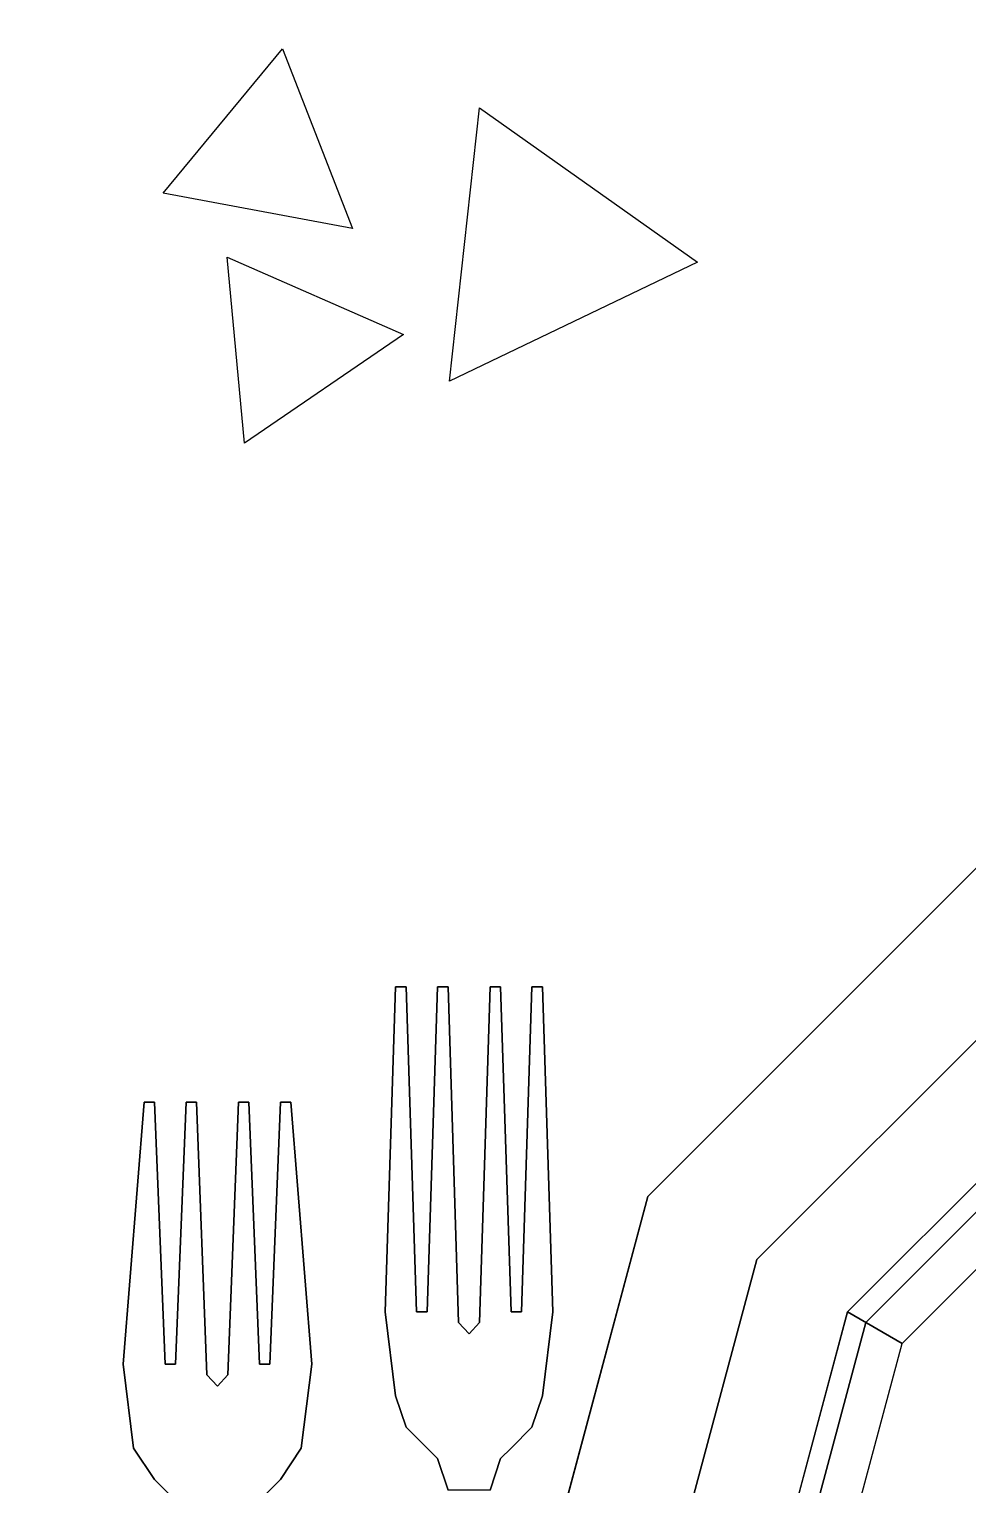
# Model space of a CAD drawing. Header units: inches. Extents: x 38074 to 101214, y 18833 to 57379.
# Drawn here: x 98681.9 to 98819.7, y 36197.7 to 36411.5 of the extents above; entities that cross this region are included whole.
import ezdxf

# ---------------------------------------------------------------- set-up
doc = ezdxf.new("R2010")
doc.units = ezdxf.units.IN

# ---------------------------------------------------------------- blocks, each defined once
blk = doc.blocks.new('A$C403C54AD')
for p, q in [((1.5354, 0.90675, -0.0006), (1.55291, 0.9279, -0.0006)), ((1.55291, 0.9279, -0.0006), (1.56317, 0.90154, -0.0006)), ((1.57741, 0.87913, -0.0006), (1.58183, 0.91926, -0.0006)), ((1.58183, 0.91926, -0.0006), (1.61385, 0.89659, -0.0006)), ((1.56317, 0.90154, -0.0006), (1.5354, 0.90675, -0.0006)), ((1.54732, 0.87, -0.0006), (1.54475, 0.89734, -0.0006)), ((1.54475, 0.89734, -0.0006), (1.57064, 0.88596, -0.0006)), ((1.61385, 0.89659, -0.0006), (1.57741, 0.87913, -0.0006)), ((1.57064, 0.88596, -0.0006), (1.54732, 0.87, -0.0006)), ((1.56951, 0.73013, -0.02105), (1.57105, 0.72551, -0.02059)), ((1.56951, 0.73013, -0.02413), (1.57105, 0.72551, -0.02367)), ((1.53103, 0.72244, -0.02105), (1.53411, 0.71782, -0.02059)), ((1.53103, 0.72244, -0.02413), (1.53411, 0.71782, -0.02367))]:
    blk.add_line(p, q)
blk.add_circle((1.40208, 1.00844, -0.0006), 0.12331)
at = {"linetype": 'ByBlock'}
for points, invisible_edges in [([(1.65725, 0.81008, -0.00874), (1.66648, 0.79408, -0.00874), (1.62254, 0.75014, -0.00874), (1.60654, 0.75938, -0.00874)], 5), ([(1.67418, 0.78075, -0.02259), (1.65725, 0.81008, -0.01335), (1.60654, 0.75938, -0.01335), (1.63587, 0.74244, -0.02259)], 5), ([(1.66648, 0.79408, -0.00874), (1.67572, 0.77809, -0.01489), (1.63853, 0.74091, -0.01489), (1.62254, 0.75014, -0.00874)], 5), ([(1.6788, 0.77276, -0.03183), (1.67418, 0.78075, -0.02259), (1.63587, 0.74244, -0.02259), (1.64387, 0.73783, -0.03183)], 1), ([(1.67572, 0.77809, -0.01489), (1.72651, 0.69011, -0.01489), (1.72651, 0.69011, -0.01489), (1.63853, 0.74091, -0.01489)], 5), ([(1.60654, 0.75938, -0.00874), (1.62254, 0.75014, -0.00874), (1.60645, 0.69011, -0.00874), (1.58798, 0.69011, -0.00874)], 5), ([(1.63587, 0.74244, -0.02259), (1.60654, 0.75938, -0.01335), (1.58798, 0.69011, -0.01335), (1.62185, 0.69011, -0.02259)], 5), ([(1.62254, 0.75014, -0.00874), (1.63853, 0.74091, -0.01489), (1.62492, 0.69011, -0.01489), (1.60645, 0.69011, -0.00874)], 5), ([(1.63853, 0.74091, -0.01489), (1.72651, 0.69011, -0.01489), (1.72651, 0.69011, -0.01489), (1.62492, 0.69011, -0.01489)], 5)]:
    blk.add_3dface(points, dxfattribs=dict(at, invisible_edges=invisible_edges))
for points in [[(1.65725, 0.81008, -0.01335), (1.65725, 0.81008, -0.00874), (1.60654, 0.75938, -0.00874), (1.60654, 0.75938, -0.01335)], [(1.60654, 0.75938, -0.01335), (1.60654, 0.75938, -0.00874), (1.58798, 0.69011, -0.00874), (1.58798, 0.69011, -0.01335)], [(1.64387, 0.73783, -0.03183), (1.63587, 0.74244, -0.02259), (1.62185, 0.69011, -0.02259), (1.63108, 0.69011, -0.03183)]]:
    blk.add_3dface(points, dxfattribs=at)
for points, invisible_edges in [([(1.57259, 0.74244, -0.02045), (1.56797, 0.74244, -0.02045), (1.56951, 0.79016, -0.01335), (1.57105, 0.79016, -0.01335)], 1), ([(1.57259, 0.74244, -0.02353), (1.56797, 0.74244, -0.02353), (1.56951, 0.79016, -0.01643), (1.57105, 0.79016, -0.01643)], 1), ([(1.57875, 0.74091, -0.0207), (1.57413, 0.74244, -0.02045), (1.57567, 0.79016, -0.01335), (1.57721, 0.79016, -0.01335)], 1), ([(1.57875, 0.74091, -0.02378), (1.57413, 0.74244, -0.02353), (1.57567, 0.79016, -0.01643), (1.57721, 0.79016, -0.01643)], 1), ([(1.58645, 0.74244, -0.02045), (1.58183, 0.74091, -0.0207), (1.58337, 0.79016, -0.01335), (1.58491, 0.79016, -0.01335)], 1), ([(1.58645, 0.74244, -0.02353), (1.58183, 0.74091, -0.02378), (1.58337, 0.79016, -0.01643), (1.58491, 0.79016, -0.01643)], 1), ([(1.58798, 0.74244, -0.02045), (1.5926, 0.74244, -0.02045), (1.59106, 0.79016, -0.01335), (1.58952, 0.79016, -0.01335)], 1), ([(1.58798, 0.74244, -0.02353), (1.5926, 0.74244, -0.02353), (1.59106, 0.79016, -0.01643), (1.58952, 0.79016, -0.01643)], 1), ([(1.53565, 0.73475, -0.02045), (1.5295, 0.73475, -0.02045), (1.53257, 0.77323, -0.01335), (1.53411, 0.77323, -0.01335)], 1), ([(1.53565, 0.73475, -0.02353), (1.5295, 0.73475, -0.02353), (1.53257, 0.77323, -0.01643), (1.53411, 0.77323, -0.01643)], 1), ([(1.54181, 0.73321, -0.0207), (1.53719, 0.73475, -0.02045), (1.53873, 0.77323, -0.01335), (1.54027, 0.77323, -0.01335)], 1), ([(1.54181, 0.73321, -0.02378), (1.53719, 0.73475, -0.02353), (1.53873, 0.77323, -0.01643), (1.54027, 0.77323, -0.01643)], 1), ([(1.5495, 0.73475, -0.02045), (1.54489, 0.73321, -0.0207), (1.54643, 0.77323, -0.01335), (1.54797, 0.77323, -0.01335)], 1), ([(1.5495, 0.73475, -0.02353), (1.54489, 0.73321, -0.02378), (1.54643, 0.77323, -0.01643), (1.54797, 0.77323, -0.01643)], 1), ([(1.55104, 0.73475, -0.02045), (1.5572, 0.73475, -0.02045), (1.55412, 0.77323, -0.01335), (1.55258, 0.77323, -0.01335)], 1), ([(1.55104, 0.73475, -0.02353), (1.5572, 0.73475, -0.02353), (1.55412, 0.77323, -0.01643), (1.55258, 0.77323, -0.01643)], 1), ([(1.56951, 0.73013, -0.02105), (1.57413, 0.74244, -0.02045), (1.57259, 0.74244, -0.02045), (1.56797, 0.74244, -0.02045)], 5), ([(1.56951, 0.73013, -0.02413), (1.57413, 0.74244, -0.02353), (1.57259, 0.74244, -0.02353), (1.56797, 0.74244, -0.02353)], 5), ([(1.56951, 0.73013, -0.02413), (1.56951, 0.73013, -0.02105), (1.56797, 0.74244, -0.02045), (1.56797, 0.74244, -0.02353)], 1), ([(1.56951, 0.73013, -0.02105), (1.58029, 0.73924, -0.02085), (1.57875, 0.74091, -0.0207), (1.57413, 0.74244, -0.02045)], 13), ([(1.56951, 0.73013, -0.02413), (1.58029, 0.73924, -0.02392), (1.57875, 0.74091, -0.02378), (1.57413, 0.74244, -0.02353)], 13), ([(1.59106, 0.73013, -0.02105), (1.58029, 0.73924, -0.02085), (1.58183, 0.74091, -0.0207), (1.58645, 0.74244, -0.02045)], 13), ([(1.59106, 0.73013, -0.02413), (1.58029, 0.73924, -0.02392), (1.58183, 0.74091, -0.02378), (1.58645, 0.74244, -0.02353)], 13), ([(1.59106, 0.73013, -0.02105), (1.58645, 0.74244, -0.02045), (1.58798, 0.74244, -0.02045), (1.5926, 0.74244, -0.02045)], 5), ([(1.59106, 0.73013, -0.02413), (1.58645, 0.74244, -0.02353), (1.58798, 0.74244, -0.02353), (1.5926, 0.74244, -0.02353)], 5), ([(1.59106, 0.73013, -0.02105), (1.59106, 0.73013, -0.02413), (1.5926, 0.74244, -0.02353), (1.5926, 0.74244, -0.02045)], 1), ([(1.59106, 0.73013, -0.02105), (1.58029, 0.73924, -0.02085), (1.56951, 0.73013, -0.02105), (1.59106, 0.73013, -0.02105)], 7), ([(1.59106, 0.73013, -0.02413), (1.58029, 0.73924, -0.02392), (1.56951, 0.73013, -0.02413), (1.59106, 0.73013, -0.02413)], 7), ([(1.53103, 0.72244, -0.02105), (1.53719, 0.73475, -0.02045), (1.53565, 0.73475, -0.02045), (1.5295, 0.73475, -0.02045)], 5), ([(1.53103, 0.72244, -0.02413), (1.53719, 0.73475, -0.02353), (1.53565, 0.73475, -0.02353), (1.5295, 0.73475, -0.02353)], 5), ([(1.53103, 0.72244, -0.02413), (1.53103, 0.72244, -0.02105), (1.5295, 0.73475, -0.02045), (1.5295, 0.73475, -0.02353)], 1), ([(1.53103, 0.72244, -0.02105), (1.54335, 0.73155, -0.02085), (1.54181, 0.73321, -0.0207), (1.53719, 0.73475, -0.02045)], 13), ([(1.53103, 0.72244, -0.02413), (1.54335, 0.73155, -0.02392), (1.54181, 0.73321, -0.02378), (1.53719, 0.73475, -0.02353)], 13), ([(1.55566, 0.72244, -0.02105), (1.54335, 0.73155, -0.02085), (1.54489, 0.73321, -0.0207), (1.5495, 0.73475, -0.02045)], 13), ([(1.55566, 0.72244, -0.02413), (1.54335, 0.73155, -0.02392), (1.54489, 0.73321, -0.02378), (1.5495, 0.73475, -0.02353)], 13), ([(1.55566, 0.72244, -0.02105), (1.5495, 0.73475, -0.02045), (1.55104, 0.73475, -0.02045), (1.5572, 0.73475, -0.02045)], 5), ([(1.55566, 0.72244, -0.02413), (1.5495, 0.73475, -0.02353), (1.55104, 0.73475, -0.02353), (1.5572, 0.73475, -0.02353)], 5), ([(1.55566, 0.72244, -0.02105), (1.55566, 0.72244, -0.02413), (1.5572, 0.73475, -0.02353), (1.5572, 0.73475, -0.02045)], 1), ([(1.55566, 0.72244, -0.02105), (1.54335, 0.73155, -0.02085), (1.53103, 0.72244, -0.02105), (1.55566, 0.72244, -0.02105)], 7), ([(1.55566, 0.72244, -0.02413), (1.54335, 0.73155, -0.02392), (1.53103, 0.72244, -0.02413), (1.55566, 0.72244, -0.02413)], 7), ([(1.58952, 0.72551, -0.02059), (1.57105, 0.72551, -0.02059), (1.56951, 0.73013, -0.02105), (1.59106, 0.73013, -0.02105)], 5), ([(1.58952, 0.72551, -0.02367), (1.57105, 0.72551, -0.02367), (1.56951, 0.73013, -0.02413), (1.59106, 0.73013, -0.02413)], 5), ([(1.57105, 0.72551, -0.02059), (1.57105, 0.72551, -0.02367), (1.56951, 0.73013, -0.02413), (1.56951, 0.73013, -0.02105)], 4), ([(1.58952, 0.72551, -0.02367), (1.58952, 0.72551, -0.02059), (1.59106, 0.73013, -0.02105), (1.59106, 0.73013, -0.02413)], 4), ([(1.57413, 0.72244, -0.02243), (1.58645, 0.72244, -0.02243), (1.58952, 0.72551, -0.02367), (1.57105, 0.72551, -0.02367)], 5), ([(1.57413, 0.72244, -0.01935), (1.58645, 0.72244, -0.01935), (1.58952, 0.72551, -0.02059), (1.57105, 0.72551, -0.02059)], 5), ([(1.55258, 0.71782, -0.02059), (1.53411, 0.71782, -0.02059), (1.53103, 0.72244, -0.02105), (1.55566, 0.72244, -0.02105)], 5), ([(1.55258, 0.71782, -0.02367), (1.53411, 0.71782, -0.02367), (1.53103, 0.72244, -0.02413), (1.55566, 0.72244, -0.02413)], 5), ([(1.53411, 0.71782, -0.02059), (1.53411, 0.71782, -0.02367), (1.53103, 0.72244, -0.02413), (1.53103, 0.72244, -0.02105)], 4), ([(1.55258, 0.71782, -0.02367), (1.55258, 0.71782, -0.02059), (1.55566, 0.72244, -0.02105), (1.55566, 0.72244, -0.02413)], 4), ([(1.57567, 0.7209, -0.0183), (1.58491, 0.7209, -0.0183), (1.58645, 0.72244, -0.01935), (1.57413, 0.72244, -0.01935)], 5), ([(1.57567, 0.7209, -0.02109), (1.58491, 0.7209, -0.02109), (1.58645, 0.72244, -0.02243), (1.57413, 0.72244, -0.02243)], 5), ([(1.57567, 0.7209, -0.0183), (1.57567, 0.7209, -0.02109), (1.57413, 0.72244, -0.02243), (1.57413, 0.72244, -0.01935)], 1), ([(1.58337, 0.71628, -0.01595), (1.57721, 0.71628, -0.01595), (1.57567, 0.7209, -0.0183), (1.58491, 0.7209, -0.0183)], 4), ([(1.57721, 0.71628, -0.01854), (1.57721, 0.71628, -0.01595), (1.57567, 0.7209, -0.0183), (1.57567, 0.7209, -0.02109)], 5), ([(1.58337, 0.71628, -0.01854), (1.57721, 0.71628, -0.01854), (1.57567, 0.7209, -0.02109), (1.58491, 0.7209, -0.02109)], 4), ([(1.58337, 0.71628, -0.01595), (1.58337, 0.71628, -0.01854), (1.58491, 0.7209, -0.02109), (1.58491, 0.7209, -0.0183)], 5), ([(1.58491, 0.7209, -0.02109), (1.58491, 0.7209, -0.0183), (1.58645, 0.72244, -0.01935), (1.58645, 0.72244, -0.02243)], 1), ([(1.53719, 0.71474, -0.02243), (1.5495, 0.71474, -0.02243), (1.55258, 0.71782, -0.02367), (1.53411, 0.71782, -0.02367)], 5), ([(1.53719, 0.71474, -0.01935), (1.5495, 0.71474, -0.01935), (1.55258, 0.71782, -0.02059), (1.53411, 0.71782, -0.02059)], 5)]:
    blk.add_3dface(points, dxfattribs=dict(invisible_edges=invisible_edges))
for points in [[(1.56951, 0.79016, -0.01335), (1.56951, 0.79016, -0.01643), (1.56797, 0.74244, -0.02353), (1.56797, 0.74244, -0.02045)], [(1.57105, 0.79016, -0.01643), (1.57105, 0.79016, -0.01335), (1.56951, 0.79016, -0.01335), (1.56951, 0.79016, -0.01643)], [(1.57259, 0.74244, -0.02045), (1.57259, 0.74244, -0.02353), (1.57105, 0.79016, -0.01643), (1.57105, 0.79016, -0.01335)], [(1.57567, 0.79016, -0.01335), (1.57567, 0.79016, -0.01643), (1.57413, 0.74244, -0.02353), (1.57413, 0.74244, -0.02045)], [(1.57721, 0.79016, -0.01643), (1.57721, 0.79016, -0.01335), (1.57567, 0.79016, -0.01335), (1.57567, 0.79016, -0.01643)], [(1.57875, 0.74091, -0.02378), (1.57875, 0.74091, -0.0207), (1.57721, 0.79016, -0.01335), (1.57721, 0.79016, -0.01643)], [(1.58337, 0.79016, -0.01643), (1.58337, 0.79016, -0.01335), (1.58183, 0.74091, -0.0207), (1.58183, 0.74091, -0.02378)], [(1.58491, 0.79016, -0.01643), (1.58491, 0.79016, -0.01335), (1.58337, 0.79016, -0.01335), (1.58337, 0.79016, -0.01643)], [(1.58645, 0.74244, -0.02353), (1.58645, 0.74244, -0.02045), (1.58491, 0.79016, -0.01335), (1.58491, 0.79016, -0.01643)], [(1.58952, 0.79016, -0.01335), (1.58952, 0.79016, -0.01643), (1.58798, 0.74244, -0.02353), (1.58798, 0.74244, -0.02045)], [(1.59106, 0.79016, -0.01643), (1.59106, 0.79016, -0.01335), (1.58952, 0.79016, -0.01335), (1.58952, 0.79016, -0.01643)], [(1.5926, 0.74244, -0.02353), (1.5926, 0.74244, -0.02045), (1.59106, 0.79016, -0.01335), (1.59106, 0.79016, -0.01643)], [(1.53257, 0.77323, -0.01335), (1.53257, 0.77323, -0.01643), (1.5295, 0.73475, -0.02353), (1.5295, 0.73475, -0.02045)], [(1.53411, 0.77323, -0.01643), (1.53411, 0.77323, -0.01335), (1.53257, 0.77323, -0.01335), (1.53257, 0.77323, -0.01643)], [(1.53565, 0.73475, -0.02045), (1.53565, 0.73475, -0.02353), (1.53411, 0.77323, -0.01643), (1.53411, 0.77323, -0.01335)], [(1.53873, 0.77323, -0.01335), (1.53873, 0.77323, -0.01643), (1.53719, 0.73475, -0.02353), (1.53719, 0.73475, -0.02045)], [(1.54027, 0.77323, -0.01643), (1.54027, 0.77323, -0.01335), (1.53873, 0.77323, -0.01335), (1.53873, 0.77323, -0.01643)], [(1.54181, 0.73321, -0.02378), (1.54181, 0.73321, -0.0207), (1.54027, 0.77323, -0.01335), (1.54027, 0.77323, -0.01643)], [(1.54643, 0.77323, -0.01643), (1.54643, 0.77323, -0.01335), (1.54489, 0.73321, -0.0207), (1.54489, 0.73321, -0.02378)], [(1.54797, 0.77323, -0.01643), (1.54797, 0.77323, -0.01335), (1.54643, 0.77323, -0.01335), (1.54643, 0.77323, -0.01643)], [(1.5495, 0.73475, -0.02353), (1.5495, 0.73475, -0.02045), (1.54797, 0.77323, -0.01335), (1.54797, 0.77323, -0.01643)], [(1.55258, 0.77323, -0.01335), (1.55258, 0.77323, -0.01643), (1.55104, 0.73475, -0.02353), (1.55104, 0.73475, -0.02045)], [(1.55412, 0.77323, -0.01643), (1.55412, 0.77323, -0.01335), (1.55258, 0.77323, -0.01335), (1.55258, 0.77323, -0.01643)], [(1.5572, 0.73475, -0.02353), (1.5572, 0.73475, -0.02045), (1.55412, 0.77323, -0.01335), (1.55412, 0.77323, -0.01643)], [(1.57259, 0.74244, -0.02045), (1.57259, 0.74244, -0.02353), (1.57413, 0.74244, -0.02353), (1.57413, 0.74244, -0.02045)], [(1.58645, 0.74244, -0.02353), (1.58645, 0.74244, -0.02045), (1.58798, 0.74244, -0.02045), (1.58798, 0.74244, -0.02353)], [(1.57875, 0.74091, -0.0207), (1.57875, 0.74091, -0.02378), (1.58029, 0.73924, -0.02392), (1.58029, 0.73924, -0.02085)], [(1.58029, 0.73924, -0.02392), (1.58029, 0.73924, -0.02085), (1.58183, 0.74091, -0.0207), (1.58183, 0.74091, -0.02378)], [(1.53565, 0.73475, -0.02045), (1.53565, 0.73475, -0.02353), (1.53719, 0.73475, -0.02353), (1.53719, 0.73475, -0.02045)], [(1.5495, 0.73475, -0.02353), (1.5495, 0.73475, -0.02045), (1.55104, 0.73475, -0.02045), (1.55104, 0.73475, -0.02353)], [(1.54181, 0.73321, -0.0207), (1.54181, 0.73321, -0.02378), (1.54335, 0.73155, -0.02392), (1.54335, 0.73155, -0.02085)], [(1.54335, 0.73155, -0.02392), (1.54335, 0.73155, -0.02085), (1.54489, 0.73321, -0.0207), (1.54489, 0.73321, -0.02378)], [(1.57413, 0.72244, -0.02243), (1.57413, 0.72244, -0.01935), (1.57105, 0.72551, -0.02059), (1.57105, 0.72551, -0.02367)], [(1.58645, 0.72244, -0.01935), (1.58645, 0.72244, -0.02243), (1.58952, 0.72551, -0.02367), (1.58952, 0.72551, -0.02059)], [(1.53719, 0.71474, -0.02243), (1.53719, 0.71474, -0.01935), (1.53411, 0.71782, -0.02059), (1.53411, 0.71782, -0.02367)], [(1.5495, 0.71474, -0.01935), (1.5495, 0.71474, -0.02243), (1.55258, 0.71782, -0.02367), (1.55258, 0.71782, -0.02059)]]:
    blk.add_3dface(points)

msp = doc.modelspace()

# ---------------------------------------------------------------- block references
at = {"xscale": 1000, "yscale": 1000, "zscale": 1000}
msp.add_blockref('A$C403C54AD', (97166.18, 35480.7, 0.6), dxfattribs=at)

doc.saveas('drawing.dxf')
